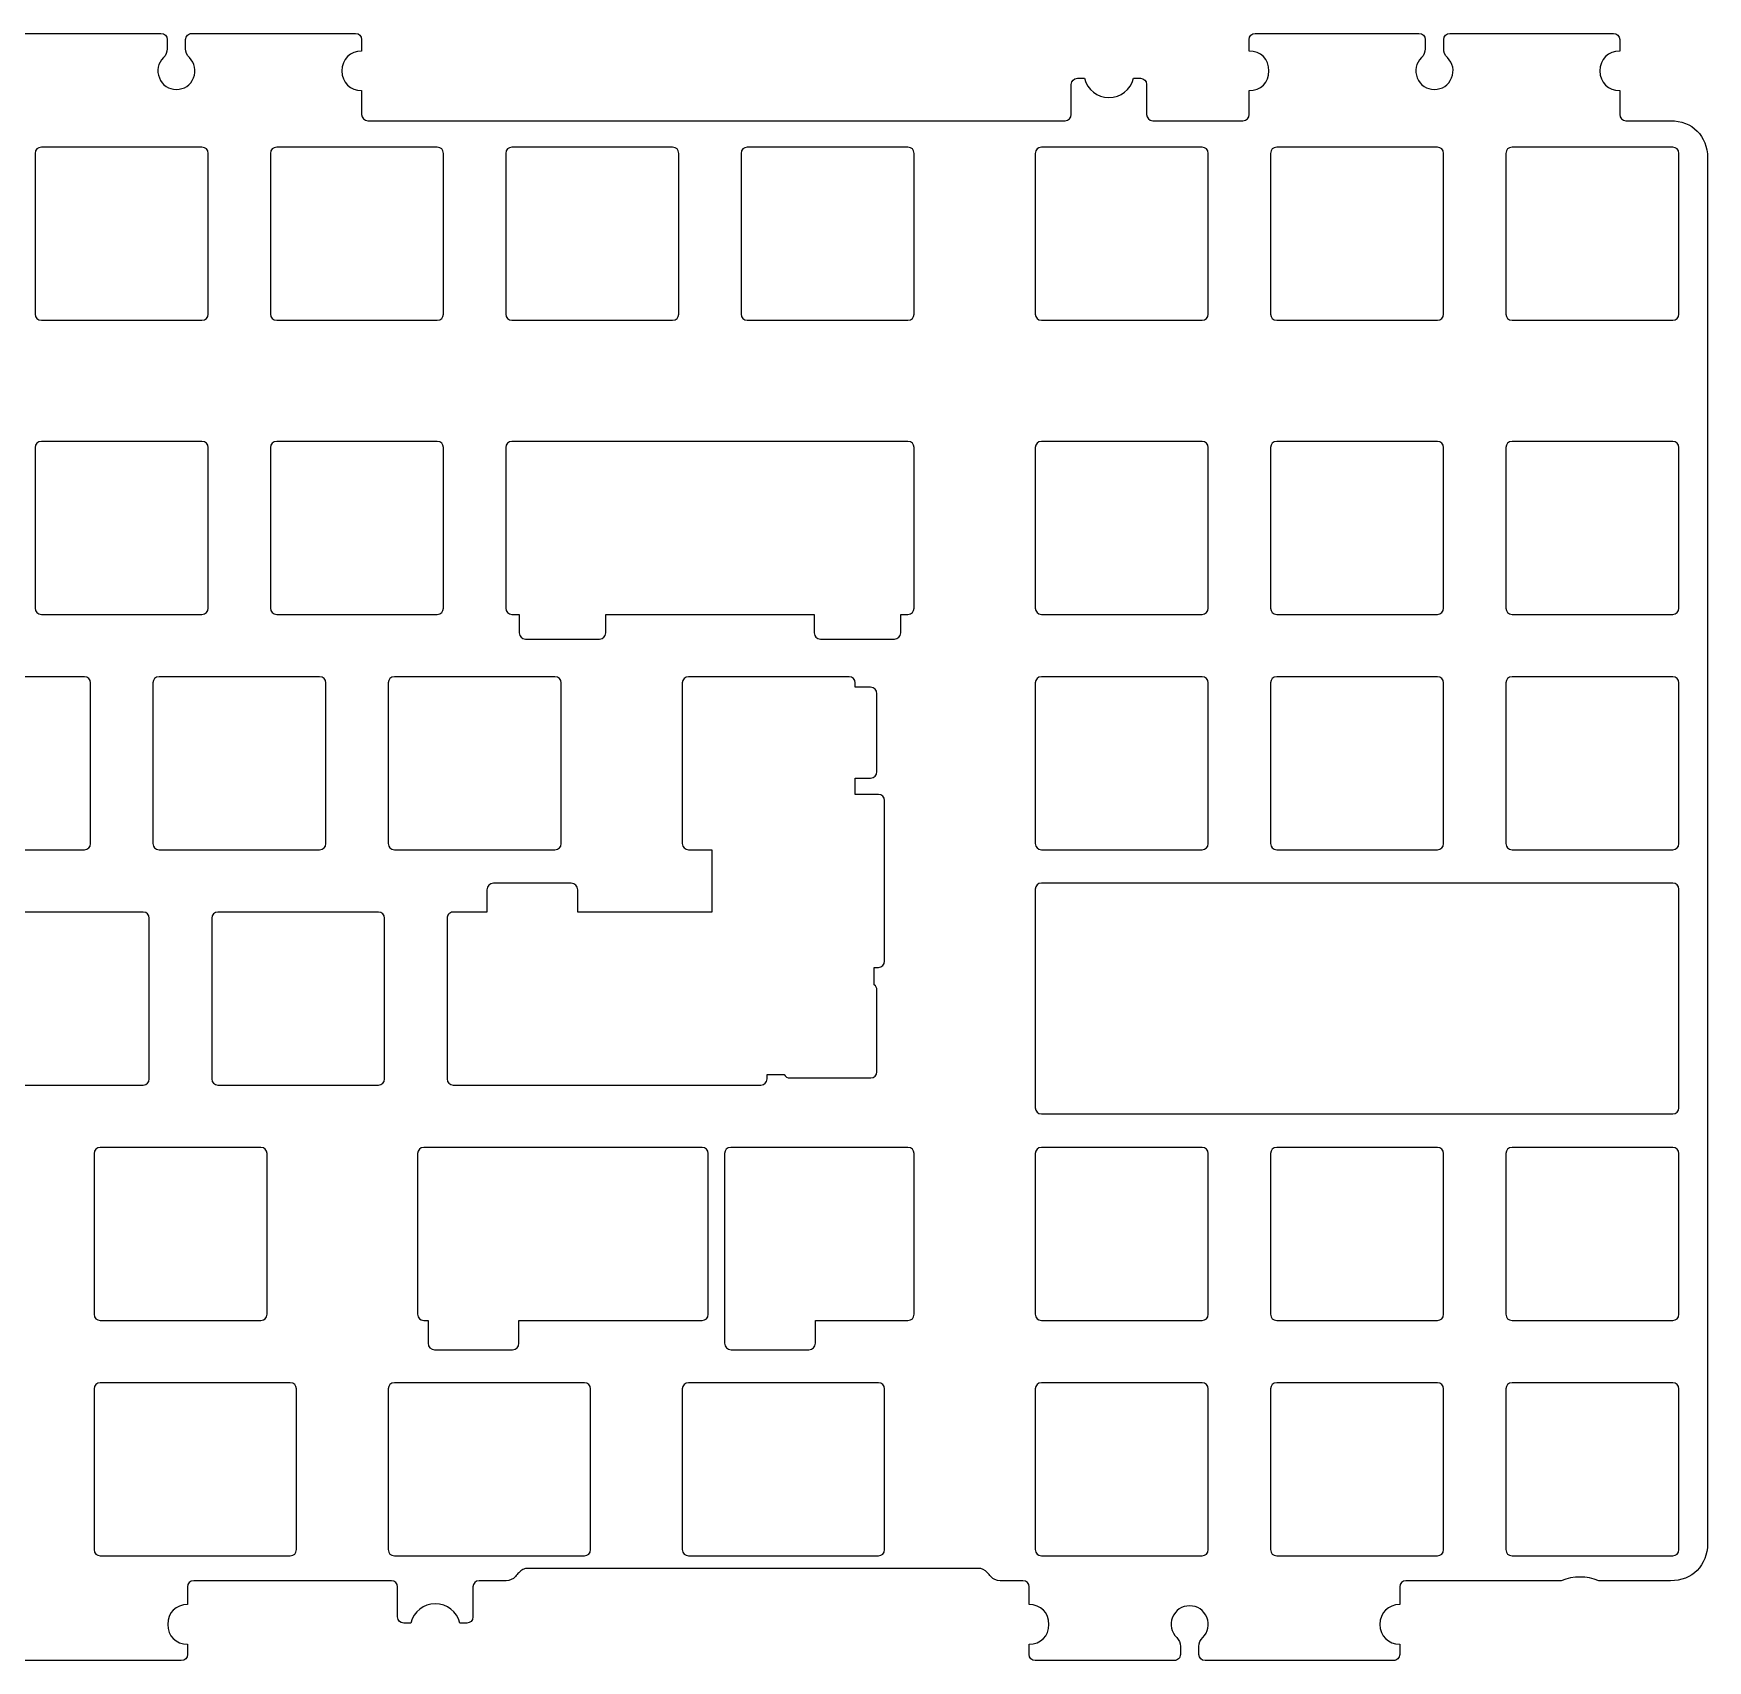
# Model space of a CAD drawing. Extents: x 786 to 1134, y 474 to 606.
# Drawn here: x 998.2 to 1133.7, y 474.2 to 605.8 of the extents above; entities that cross this region are included whole.
import ezdxf

# ---------------------------------------------------------------- set-up
doc = ezdxf.new("R2010")
doc.units = 0
doc.header["$MEASUREMENT"] = 0
doc.layers.add('默认', color=7, linetype='Continuous', lineweight=0)

msp = doc.modelspace()

# ---------------------------------------------------------------- linework, layer by layer
at = {"layer": '默认', "color": 18, "lineweight": 25, "true_color": 0x000000}
for p, q in [((1087.21, 602.22), (1087.77, 602.22)), ((1024.72, 601.22), (1024.72, 599.29)), ((1082.17, 599.29), (1082.17, 601.72)), ((1088.27, 601.72), (1088.27, 599.29)), ((1096.57, 599.29), (1096.57, 601.22)), ((1126.57, 601.22), (1126.57, 599.29)), ((1088.77, 598.79), (1096.07, 598.79)), ((1127.07, 598.79), (1130.68, 598.79)), ((1133.68, 595.79), (1133.68, 483.61)), ((1068.94, 572.83), (1036.89, 572.83)), ((1054.1, 515.18), (1054.1, 499.83)), ((1027.63, 477.68), (1027.63, 480.11)), ((1033.73, 480.11), (1033.73, 477.68))]:
    msp.add_line(p, q, dxfattribs=at)
for points in [[(1036.89, 558.83), (1037.48, 558.83), (1037.48, 557.33)], [(1044.48, 557.33), (1044.48, 558.83), (1061.36, 558.83), (1061.36, 557.33)], [(1068.36, 557.33), (1068.36, 558.83), (1068.94, 558.83)], [(1065.91, 552.93), (1064.68, 552.93), (1064.68, 553.28)], [(1066.56, 544.26), (1064.68, 544.26), (1064.68, 545.58), (1065.91, 545.58)], [(1051.18, 539.78), (1053.06, 539.78), (1053.06, 534.73)], [(1066.21, 528.84), (1066.21, 530.26), (1066.56, 530.26)], [(1057.54, 521.23), (1057.54, 521.58), (1058.93, 521.58)], [(1029.75, 501.68), (1030.1, 501.68), (1030.1, 499.83)], [(1037.45, 499.83), (1037.45, 501.68), (1052.28, 501.68)], [(1061.45, 499.83), (1061.45, 501.68), (1068.94, 501.68)]]:
    msp.add_lwpolyline(points, dxfattribs=at)
for points in [[(995.22, 605.85), (999.64, 605.85), (1004.06, 605.85), (1008.47, 605.85)], [(1008.47, 605.85), (1008.77, 605.85), (1008.97, 605.64), (1008.97, 605.35)], [(1010.97, 605.85), (1015.39, 605.85), (1019.81, 605.85), (1024.22, 605.85)], [(1024.22, 605.85), (1024.52, 605.85), (1024.72, 605.64), (1024.72, 605.35)], [(1096.57, 605.35), (1096.57, 605.64), (1096.78, 605.85), (1097.07, 605.85)], [(1097.07, 605.85), (1101.49, 605.85), (1105.9, 605.85), (1110.32, 605.85)], [(1110.32, 605.85), (1110.61, 605.85), (1110.82, 605.64), (1110.82, 605.35)], [(1112.32, 605.35), (1112.32, 605.64), (1112.53, 605.85), (1112.82, 605.85)], [(1112.82, 605.85), (1117.24, 605.85), (1121.65, 605.85), (1126.07, 605.85)], [(1126.07, 605.85), (1126.36, 605.85), (1126.57, 605.64), (1126.57, 605.35)], [(1008.97, 604.61), (1008.97, 604.33), (1008.87, 604.08), (1008.67, 603.89)], [(1008.97, 605.35), (1008.97, 605.1), (1008.97, 604.85), (1008.97, 604.61)], [(1010.47, 604.61), (1010.47, 604.85), (1010.47, 605.1), (1010.47, 605.35)], [(1010.77, 603.89), (1010.58, 604.08), (1010.47, 604.33), (1010.47, 604.61)], [(1024.72, 605.35), (1024.72, 605.04), (1024.72, 604.73), (1024.72, 604.42)], [(1096.57, 604.42), (1096.57, 604.73), (1096.57, 605.04), (1096.57, 605.35)], [(1110.82, 604.61), (1110.82, 604.33), (1110.71, 604.08), (1110.52, 603.89)], [(1110.82, 605.35), (1110.82, 605.1), (1110.82, 604.85), (1110.82, 604.61)], [(1112.32, 604.61), (1112.32, 604.85), (1112.32, 605.1), (1112.32, 605.35)], [(1112.32, 604.61), (1112.32, 604.85), (1112.32, 605.1), (1112.32, 605.35)], [(1112.62, 603.89), (1112.43, 604.08), (1112.32, 604.33), (1112.32, 604.61)], [(1126.57, 605.35), (1126.57, 605.04), (1126.57, 604.73), (1126.57, 604.42)], [(1082.17, 601.72), (1082.17, 602.01), (1082.38, 602.22), (1082.67, 602.22)], [(1082.67, 602.22), (1082.86, 602.22), (1083.05, 602.22), (1083.23, 602.22)], [(1087.77, 602.22), (1088.07, 602.22), (1088.27, 602.01), (1088.27, 601.72)], [(1024.72, 599.29), (1024.72, 599), (1024.93, 598.79), (1025.22, 598.79)], [(1081.67, 598.79), (1081.97, 598.79), (1082.17, 599), (1082.17, 599.29)], [(1088.27, 599.29), (1088.27, 599), (1088.48, 598.79), (1088.77, 598.79)], [(1096.07, 598.79), (1096.36, 598.79), (1096.57, 599), (1096.57, 599.29)], [(1126.57, 599.29), (1126.57, 599), (1126.78, 598.79), (1127.07, 598.79)], [(1025.22, 598.79), (1044.04, 598.79), (1062.86, 598.79), (1081.67, 598.79)], [(1130.68, 598.79), (1132.44, 598.79), (1133.68, 597.55), (1133.68, 595.79)], [(998.79, 596.64), (998.5, 596.64), (998.29, 596.44), (998.29, 596.14)], [(1011.79, 596.64), (1007.46, 596.64), (1003.13, 596.64), (998.79, 596.64)], [(1012.29, 596.14), (1012.29, 596.44), (1012.09, 596.64), (1011.79, 596.64)], [(1017.84, 596.64), (1017.55, 596.64), (1017.34, 596.44), (1017.34, 596.14)], [(1030.84, 596.64), (1026.51, 596.64), (1022.18, 596.64), (1017.84, 596.64)], [(1031.34, 596.14), (1031.34, 596.44), (1031.14, 596.64), (1030.84, 596.64)], [(1036.89, 596.64), (1036.6, 596.64), (1036.39, 596.44), (1036.39, 596.14)], [(1049.89, 596.64), (1045.56, 596.64), (1041.23, 596.64), (1036.89, 596.64)], [(1050.39, 596.14), (1050.39, 596.44), (1050.19, 596.64), (1049.89, 596.64)], [(1055.94, 596.64), (1055.65, 596.64), (1055.44, 596.44), (1055.44, 596.14)], [(1068.94, 596.64), (1064.61, 596.64), (1060.28, 596.64), (1055.94, 596.64)], [(1069.44, 596.14), (1069.44, 596.44), (1069.24, 596.64), (1068.94, 596.64)], [(1079.76, 596.64), (1079.46, 596.64), (1079.26, 596.44), (1079.26, 596.14)], [(1092.76, 596.64), (1088.42, 596.64), (1084.09, 596.64), (1079.76, 596.64)], [(1093.26, 596.14), (1093.26, 596.44), (1093.05, 596.64), (1092.76, 596.64)], [(1098.81, 596.64), (1098.51, 596.64), (1098.31, 596.44), (1098.31, 596.14)], [(1111.81, 596.64), (1107.47, 596.64), (1103.14, 596.64), (1098.81, 596.64)], [(1112.31, 596.14), (1112.31, 596.44), (1112.1, 596.64), (1111.81, 596.64)], [(1117.86, 596.64), (1117.56, 596.64), (1117.36, 596.44), (1117.36, 596.14)], [(1130.86, 596.64), (1126.52, 596.64), (1122.19, 596.64), (1117.86, 596.64)], [(1131.36, 596.14), (1131.36, 596.44), (1131.15, 596.64), (1130.86, 596.64)], [(998.29, 596.14), (998.29, 591.81), (998.29, 587.48), (998.29, 583.14)], [(1012.29, 583.14), (1012.29, 587.48), (1012.29, 591.81), (1012.29, 596.14)], [(1017.34, 596.14), (1017.34, 591.81), (1017.34, 587.48), (1017.34, 583.14)], [(1031.34, 583.14), (1031.34, 587.48), (1031.34, 591.81), (1031.34, 596.14)], [(1036.39, 596.14), (1036.39, 591.81), (1036.39, 587.48), (1036.39, 583.14)], [(1050.39, 583.14), (1050.39, 587.48), (1050.39, 591.81), (1050.39, 596.14)], [(1055.44, 596.14), (1055.44, 591.81), (1055.44, 587.48), (1055.44, 583.14)], [(1069.44, 583.14), (1069.44, 587.48), (1069.44, 591.81), (1069.44, 596.14)], [(1079.26, 596.14), (1079.26, 591.81), (1079.26, 587.48), (1079.26, 583.14)], [(1093.26, 583.14), (1093.26, 587.48), (1093.26, 591.81), (1093.26, 596.14)], [(1098.31, 596.14), (1098.31, 591.81), (1098.31, 587.48), (1098.31, 583.14)], [(1112.31, 583.14), (1112.31, 587.48), (1112.31, 591.81), (1112.31, 596.14)], [(1117.36, 596.14), (1117.36, 591.81), (1117.36, 587.48), (1117.36, 583.14)], [(1131.36, 583.14), (1131.36, 587.48), (1131.36, 591.81), (1131.36, 596.14)], [(998.29, 583.14), (998.29, 582.85), (998.5, 582.64), (998.79, 582.64)], [(1011.79, 582.64), (1012.09, 582.64), (1012.29, 582.85), (1012.29, 583.14)], [(1017.34, 583.14), (1017.34, 582.85), (1017.55, 582.64), (1017.84, 582.64)], [(1030.84, 582.64), (1031.14, 582.64), (1031.34, 582.85), (1031.34, 583.14)], [(1036.39, 583.14), (1036.39, 582.85), (1036.6, 582.64), (1036.89, 582.64)], [(1049.89, 582.64), (1050.19, 582.64), (1050.39, 582.85), (1050.39, 583.14)], [(1055.44, 583.14), (1055.44, 582.85), (1055.65, 582.64), (1055.94, 582.64)], [(1068.94, 582.64), (1069.24, 582.64), (1069.44, 582.85), (1069.44, 583.14)], [(1079.26, 583.14), (1079.26, 582.85), (1079.46, 582.64), (1079.76, 582.64)], [(1092.76, 582.64), (1093.05, 582.64), (1093.26, 582.85), (1093.26, 583.14)], [(1098.31, 583.14), (1098.31, 582.85), (1098.51, 582.64), (1098.81, 582.64)], [(1111.81, 582.64), (1112.1, 582.64), (1112.31, 582.85), (1112.31, 583.14)], [(1117.36, 583.14), (1117.36, 582.85), (1117.56, 582.64), (1117.86, 582.64)], [(1130.86, 582.64), (1131.15, 582.64), (1131.36, 582.85), (1131.36, 583.14)], [(998.79, 582.64), (1003.13, 582.64), (1007.46, 582.64), (1011.79, 582.64)], [(1017.84, 582.64), (1022.18, 582.64), (1026.51, 582.64), (1030.84, 582.64)], [(1036.89, 582.64), (1041.23, 582.64), (1045.56, 582.64), (1049.89, 582.64)], [(1055.94, 582.64), (1060.28, 582.64), (1064.61, 582.64), (1068.94, 582.64)], [(1079.76, 582.64), (1084.09, 582.64), (1088.42, 582.64), (1092.76, 582.64)], [(1098.81, 582.64), (1103.14, 582.64), (1107.47, 582.64), (1111.81, 582.64)], [(1117.86, 582.64), (1122.19, 582.64), (1126.52, 582.64), (1130.86, 582.64)], [(998.79, 572.83), (998.5, 572.83), (998.29, 572.63), (998.29, 572.33)], [(998.29, 572.33), (998.29, 568), (998.29, 563.67), (998.29, 559.33)], [(1011.79, 572.83), (1007.46, 572.83), (1003.13, 572.83), (998.79, 572.83)], [(1012.29, 572.33), (1012.29, 572.63), (1012.09, 572.83), (1011.79, 572.83)], [(1012.29, 559.33), (1012.29, 563.67), (1012.29, 568), (1012.29, 572.33)], [(1017.84, 572.83), (1017.55, 572.83), (1017.34, 572.63), (1017.34, 572.33)], [(1017.34, 572.33), (1017.34, 568), (1017.34, 563.67), (1017.34, 559.33)], [(1030.84, 572.83), (1026.51, 572.83), (1022.18, 572.83), (1017.84, 572.83)], [(1031.34, 572.33), (1031.34, 572.63), (1031.14, 572.83), (1030.84, 572.83)], [(1031.34, 559.33), (1031.34, 563.67), (1031.34, 568), (1031.34, 572.33)], [(1036.89, 572.83), (1036.6, 572.83), (1036.39, 572.63), (1036.39, 572.33)], [(1036.39, 572.33), (1036.39, 568), (1036.39, 563.67), (1036.39, 559.33)], [(1069.44, 572.33), (1069.44, 572.63), (1069.24, 572.83), (1068.94, 572.83)], [(1069.44, 559.33), (1069.44, 563.67), (1069.44, 568), (1069.44, 572.33)], [(1079.76, 572.83), (1079.46, 572.83), (1079.26, 572.63), (1079.26, 572.33)], [(1079.26, 572.33), (1079.26, 568), (1079.26, 563.67), (1079.26, 559.33)], [(1092.76, 572.83), (1088.42, 572.83), (1084.09, 572.83), (1079.76, 572.83)], [(1093.26, 572.33), (1093.26, 572.63), (1093.05, 572.83), (1092.76, 572.83)], [(1093.26, 559.33), (1093.26, 563.67), (1093.26, 568), (1093.26, 572.33)], [(1098.81, 572.83), (1098.51, 572.83), (1098.31, 572.63), (1098.31, 572.33)], [(1098.31, 572.33), (1098.31, 568), (1098.31, 563.67), (1098.31, 559.33)], [(1111.81, 572.83), (1107.47, 572.83), (1103.14, 572.83), (1098.81, 572.83)], [(1112.31, 572.33), (1112.31, 572.63), (1112.1, 572.83), (1111.81, 572.83)], [(1112.31, 559.33), (1112.31, 563.67), (1112.31, 568), (1112.31, 572.33)], [(1117.86, 572.83), (1117.56, 572.83), (1117.36, 572.63), (1117.36, 572.33)], [(1117.36, 572.33), (1117.36, 568), (1117.36, 563.67), (1117.36, 559.33)], [(1130.86, 572.83), (1126.52, 572.83), (1122.19, 572.83), (1117.86, 572.83)], [(1131.36, 572.33), (1131.36, 572.63), (1131.15, 572.83), (1130.86, 572.83)], [(1131.36, 559.33), (1131.36, 563.67), (1131.36, 568), (1131.36, 572.33)], [(998.29, 559.33), (998.29, 559.04), (998.5, 558.83), (998.79, 558.83)], [(998.79, 558.83), (1003.13, 558.83), (1007.46, 558.83), (1011.79, 558.83)], [(1011.79, 558.83), (1012.09, 558.83), (1012.29, 559.04), (1012.29, 559.33)], [(1017.34, 559.33), (1017.34, 559.04), (1017.55, 558.83), (1017.84, 558.83)], [(1017.84, 558.83), (1022.18, 558.83), (1026.51, 558.83), (1030.84, 558.83)], [(1030.84, 558.83), (1031.14, 558.83), (1031.34, 559.04), (1031.34, 559.33)], [(1036.39, 559.33), (1036.39, 559.04), (1036.6, 558.83), (1036.89, 558.83)], [(1068.94, 558.83), (1069.24, 558.83), (1069.44, 559.04), (1069.44, 559.33)], [(1079.26, 559.33), (1079.26, 559.04), (1079.46, 558.83), (1079.76, 558.83)], [(1079.76, 558.83), (1084.09, 558.83), (1088.42, 558.83), (1092.76, 558.83)], [(1092.76, 558.83), (1093.05, 558.83), (1093.26, 559.04), (1093.26, 559.33)], [(1098.31, 559.33), (1098.31, 559.04), (1098.51, 558.83), (1098.81, 558.83)], [(1098.81, 558.83), (1103.14, 558.83), (1107.47, 558.83), (1111.81, 558.83)], [(1111.81, 558.83), (1112.1, 558.83), (1112.31, 559.04), (1112.31, 559.33)], [(1117.36, 559.33), (1117.36, 559.04), (1117.56, 558.83), (1117.86, 558.83)], [(1117.86, 558.83), (1122.19, 558.83), (1126.52, 558.83), (1130.86, 558.83)], [(1130.86, 558.83), (1131.15, 558.83), (1131.36, 559.04), (1131.36, 559.33)], [(1037.48, 557.33), (1037.48, 557.04), (1037.69, 556.83), (1037.98, 556.83)], [(1043.98, 556.83), (1044.27, 556.83), (1044.48, 557.04), (1044.48, 557.33)], [(1061.36, 557.33), (1061.36, 557.04), (1061.56, 556.83), (1061.86, 556.83)], [(1067.86, 556.83), (1068.15, 556.83), (1068.36, 557.04), (1068.36, 557.33)], [(1037.98, 556.83), (1039.98, 556.83), (1041.98, 556.83), (1043.98, 556.83)], [(1061.86, 556.83), (1063.86, 556.83), (1065.86, 556.83), (1067.86, 556.83)], [(1002.27, 553.78), (997.94, 553.78), (993.6, 553.78), (989.27, 553.78)], [(1002.77, 553.28), (1002.77, 553.58), (1002.56, 553.78), (1002.27, 553.78)], [(1002.77, 540.28), (1002.77, 544.62), (1002.77, 548.95), (1002.77, 553.28)], [(1008.32, 553.78), (1008.03, 553.78), (1007.82, 553.58), (1007.82, 553.28)], [(1007.82, 553.28), (1007.82, 548.95), (1007.82, 544.62), (1007.82, 540.28)], [(1021.32, 553.78), (1016.99, 553.78), (1012.65, 553.78), (1008.32, 553.78)], [(1021.82, 553.28), (1021.82, 553.58), (1021.61, 553.78), (1021.32, 553.78)], [(1021.82, 540.28), (1021.82, 544.62), (1021.82, 548.95), (1021.82, 553.28)], [(1027.37, 553.78), (1027.08, 553.78), (1026.87, 553.58), (1026.87, 553.28)], [(1026.87, 553.28), (1026.87, 548.95), (1026.87, 544.62), (1026.87, 540.28)], [(1040.37, 553.78), (1036.04, 553.78), (1031.7, 553.78), (1027.37, 553.78)], [(1040.87, 553.28), (1040.87, 553.58), (1040.66, 553.78), (1040.37, 553.78)], [(1040.87, 540.28), (1040.87, 544.62), (1040.87, 548.95), (1040.87, 553.28)], [(1051.18, 553.78), (1050.89, 553.78), (1050.68, 553.58), (1050.68, 553.28)], [(1050.68, 553.28), (1050.68, 548.95), (1050.68, 544.62), (1050.68, 540.28)], [(1064.18, 553.78), (1059.85, 553.78), (1055.51, 553.78), (1051.18, 553.78)], [(1064.68, 553.28), (1064.68, 553.58), (1064.47, 553.78), (1064.18, 553.78)], [(1079.76, 553.78), (1079.46, 553.78), (1079.26, 553.58), (1079.26, 553.28)], [(1079.26, 553.28), (1079.26, 548.95), (1079.26, 544.62), (1079.26, 540.28)], [(1092.76, 553.78), (1088.42, 553.78), (1084.09, 553.78), (1079.76, 553.78)], [(1093.26, 553.28), (1093.26, 553.58), (1093.05, 553.78), (1092.76, 553.78)], [(1093.26, 540.28), (1093.26, 544.62), (1093.26, 548.95), (1093.26, 553.28)], [(1098.81, 553.78), (1098.51, 553.78), (1098.31, 553.58), (1098.31, 553.28)], [(1098.31, 553.28), (1098.31, 548.95), (1098.31, 544.62), (1098.31, 540.28)], [(1111.81, 553.78), (1107.47, 553.78), (1103.14, 553.78), (1098.81, 553.78)], [(1112.31, 553.28), (1112.31, 553.58), (1112.1, 553.78), (1111.81, 553.78)], [(1112.31, 540.28), (1112.31, 544.62), (1112.31, 548.95), (1112.31, 553.28)], [(1117.86, 553.78), (1117.56, 553.78), (1117.36, 553.58), (1117.36, 553.28)], [(1117.36, 553.28), (1117.36, 548.95), (1117.36, 544.62), (1117.36, 540.28)], [(1130.86, 553.78), (1126.52, 553.78), (1122.19, 553.78), (1117.86, 553.78)], [(1131.36, 553.28), (1131.36, 553.58), (1131.15, 553.78), (1130.86, 553.78)], [(1131.36, 540.28), (1131.36, 544.62), (1131.36, 548.95), (1131.36, 553.28)], [(1066.44, 552.41), (1066.44, 552.72), (1066.22, 552.93), (1065.91, 552.93)], [(1066.44, 546.11), (1066.44, 548.21), (1066.44, 550.31), (1066.44, 552.41)], [(1065.91, 545.58), (1066.22, 545.58), (1066.44, 545.8), (1066.44, 546.11)], [(1067.06, 543.76), (1067.06, 544.05), (1066.86, 544.26), (1066.56, 544.26)], [(1067.06, 530.76), (1067.06, 535.09), (1067.06, 539.43), (1067.06, 543.76)], [(989.27, 539.78), (993.6, 539.78), (997.94, 539.78), (1002.27, 539.78)], [(1002.27, 539.78), (1002.56, 539.78), (1002.77, 539.99), (1002.77, 540.28)], [(1007.82, 540.28), (1007.82, 539.99), (1008.03, 539.78), (1008.32, 539.78)], [(1008.32, 539.78), (1012.65, 539.78), (1016.99, 539.78), (1021.32, 539.78)], [(1021.32, 539.78), (1021.61, 539.78), (1021.82, 539.99), (1021.82, 540.28)], [(1026.87, 540.28), (1026.87, 539.99), (1027.08, 539.78), (1027.37, 539.78)], [(1027.37, 539.78), (1031.7, 539.78), (1036.04, 539.78), (1040.37, 539.78)], [(1040.37, 539.78), (1040.66, 539.78), (1040.87, 539.99), (1040.87, 540.28)], [(1050.68, 540.28), (1050.68, 539.99), (1050.89, 539.78), (1051.18, 539.78)], [(1079.26, 540.28), (1079.26, 539.99), (1079.46, 539.78), (1079.76, 539.78)], [(1079.76, 539.78), (1084.09, 539.78), (1088.42, 539.78), (1092.76, 539.78)], [(1092.76, 539.78), (1093.05, 539.78), (1093.26, 539.99), (1093.26, 540.28)], [(1098.31, 540.28), (1098.31, 539.99), (1098.51, 539.78), (1098.81, 539.78)], [(1098.81, 539.78), (1103.14, 539.78), (1107.47, 539.78), (1111.81, 539.78)], [(1111.81, 539.78), (1112.1, 539.78), (1112.31, 539.99), (1112.31, 540.28)], [(1117.36, 540.28), (1117.36, 539.99), (1117.56, 539.78), (1117.86, 539.78)], [(1117.86, 539.78), (1122.19, 539.78), (1126.52, 539.78), (1130.86, 539.78)], [(1130.86, 539.78), (1131.15, 539.78), (1131.36, 539.99), (1131.36, 540.28)], [(1035.39, 537.06), (1035.08, 537.06), (1034.86, 536.84), (1034.86, 536.53)], [(1041.69, 537.06), (1039.59, 537.06), (1037.49, 537.06), (1035.39, 537.06)], [(1042.21, 536.53), (1042.21, 536.84), (1042, 537.06), (1041.69, 537.06)], [(1079.76, 537.08), (1079.46, 537.08), (1079.26, 536.87), (1079.26, 536.58)], [(1130.86, 537.08), (1113.82, 537.08), (1096.79, 537.08), (1079.76, 537.08)], [(1131.36, 536.58), (1131.36, 536.87), (1131.15, 537.08), (1130.86, 537.08)], [(1034.86, 536.53), (1034.86, 535.93), (1034.86, 535.33), (1034.86, 534.73)], [(1042.21, 534.73), (1042.21, 535.33), (1042.21, 535.93), (1042.21, 536.53)], [(1079.26, 536.58), (1079.26, 530.68), (1079.26, 524.79), (1079.26, 518.89)], [(1131.36, 518.89), (1131.36, 524.79), (1131.36, 530.68), (1131.36, 536.58)], [(1007.03, 534.73), (1002.7, 534.73), (998.37, 534.73), (994.03, 534.73)], [(1007.53, 534.23), (1007.53, 534.53), (1007.33, 534.73), (1007.03, 534.73)], [(1007.53, 521.23), (1007.53, 525.57), (1007.53, 529.9), (1007.53, 534.23)], [(1013.08, 534.73), (1012.79, 534.73), (1012.58, 534.53), (1012.58, 534.23)], [(1012.58, 534.23), (1012.58, 529.9), (1012.58, 525.57), (1012.58, 521.23)], [(1026.08, 534.73), (1021.75, 534.73), (1017.42, 534.73), (1013.08, 534.73)], [(1026.58, 534.23), (1026.58, 534.53), (1026.38, 534.73), (1026.08, 534.73)], [(1026.58, 521.23), (1026.58, 525.57), (1026.58, 529.9), (1026.58, 534.23)], [(1031.63, 534.23), (1031.63, 529.9), (1031.63, 525.57), (1031.63, 521.23)], [(1053.06, 534.73), (1050.24, 534.73), (1046.62, 534.73), (1042.21, 534.73)], [(1066.56, 530.26), (1066.86, 530.26), (1067.06, 530.47), (1067.06, 530.76)], [(1066.44, 528.41), (1066.44, 528.59), (1066.36, 528.74), (1066.21, 528.84)], [(1066.44, 521.81), (1066.44, 524.01), (1066.44, 526.21), (1066.44, 528.41)], [(1065.94, 521.31), (1066.23, 521.31), (1066.44, 521.52), (1066.44, 521.81)], [(994.03, 520.73), (998.37, 520.73), (1002.7, 520.73), (1007.03, 520.73)], [(1007.03, 520.73), (1007.33, 520.73), (1007.53, 520.94), (1007.53, 521.23)], [(1012.58, 521.23), (1012.58, 520.94), (1012.79, 520.73), (1013.08, 520.73)], [(1013.08, 520.73), (1017.42, 520.73), (1021.75, 520.73), (1026.08, 520.73)], [(1026.08, 520.73), (1026.38, 520.73), (1026.58, 520.94), (1026.58, 521.23)], [(1031.63, 521.23), (1031.63, 520.94), (1031.84, 520.73), (1032.13, 520.73)], [(1032.13, 520.73), (1044.4, 520.73), (1052.7, 520.73), (1057.04, 520.73)], [(1057.04, 520.73), (1057.33, 520.73), (1057.54, 520.94), (1057.54, 521.23)], [(1058.93, 521.58), (1059.02, 521.41), (1059.19, 521.31), (1059.39, 521.31)], [(1059.39, 521.31), (1061.57, 521.31), (1063.75, 521.31), (1065.94, 521.31)], [(1079.26, 518.89), (1079.26, 518.6), (1079.46, 518.39), (1079.76, 518.39)], [(1079.76, 518.39), (1096.79, 518.39), (1113.82, 518.39), (1130.86, 518.39)], [(1130.86, 518.39), (1131.15, 518.39), (1131.36, 518.6), (1131.36, 518.89)], [(1003.56, 515.68), (1003.26, 515.68), (1003.06, 515.48), (1003.06, 515.18)], [(1003.06, 515.18), (1003.06, 510.85), (1003.06, 506.52), (1003.06, 502.18)], [(1016.56, 515.68), (1012.22, 515.68), (1007.89, 515.68), (1003.56, 515.68)], [(1017.06, 515.18), (1017.06, 515.48), (1016.85, 515.68), (1016.56, 515.68)], [(1017.06, 502.18), (1017.06, 506.52), (1017.06, 510.85), (1017.06, 515.18)], [(1029.75, 515.68), (1029.46, 515.68), (1029.25, 515.48), (1029.25, 515.18)], [(1029.25, 515.18), (1029.25, 510.85), (1029.25, 506.52), (1029.25, 502.18)], [(1052.28, 515.68), (1044.77, 515.68), (1037.26, 515.68), (1029.75, 515.68)], [(1052.78, 515.18), (1052.78, 515.48), (1052.57, 515.68), (1052.28, 515.68)], [(1052.78, 502.18), (1052.78, 506.52), (1052.78, 510.85), (1052.78, 515.18)], [(1054.6, 515.68), (1054.31, 515.68), (1054.1, 515.48), (1054.1, 515.18)], [(1068.94, 515.68), (1064.16, 515.68), (1059.38, 515.68), (1054.6, 515.68)], [(1069.44, 515.18), (1069.44, 515.48), (1069.24, 515.68), (1068.94, 515.68)], [(1069.44, 502.18), (1069.44, 506.52), (1069.44, 510.85), (1069.44, 515.18)], [(1079.76, 515.68), (1079.46, 515.68), (1079.26, 515.48), (1079.26, 515.18)], [(1079.26, 515.18), (1079.26, 510.85), (1079.26, 506.52), (1079.26, 502.18)], [(1092.76, 515.68), (1087.8, 515.68), (1083.47, 515.68), (1079.76, 515.68)], [(1093.26, 515.18), (1093.26, 515.48), (1093.05, 515.68), (1092.76, 515.68)], [(1093.26, 502.18), (1093.26, 506.52), (1093.26, 510.85), (1093.26, 515.18)], [(1098.81, 515.68), (1098.51, 515.68), (1098.31, 515.48), (1098.31, 515.18)], [(1098.31, 515.18), (1098.31, 510.85), (1098.31, 506.52), (1098.31, 502.18)], [(1111.81, 515.68), (1107.47, 515.68), (1103.14, 515.68), (1098.81, 515.68)], [(1112.31, 515.18), (1112.31, 515.48), (1112.1, 515.68), (1111.81, 515.68)], [(1112.31, 502.18), (1112.31, 506.52), (1112.31, 510.85), (1112.31, 515.18)], [(1117.86, 515.68), (1117.56, 515.68), (1117.36, 515.48), (1117.36, 515.18)], [(1117.36, 515.18), (1117.36, 510.85), (1117.36, 506.52), (1117.36, 502.18)], [(1130.86, 515.68), (1127.14, 515.68), (1122.81, 515.68), (1117.86, 515.68)], [(1131.36, 515.18), (1131.36, 515.48), (1131.15, 515.68), (1130.86, 515.68)], [(1131.36, 502.18), (1131.36, 506.52), (1131.36, 510.85), (1131.36, 515.18)], [(1003.06, 502.18), (1003.06, 501.89), (1003.26, 501.68), (1003.56, 501.68)], [(1003.56, 501.68), (1007.89, 501.68), (1012.22, 501.68), (1016.56, 501.68)], [(1016.56, 501.68), (1016.85, 501.68), (1017.06, 501.89), (1017.06, 502.18)], [(1029.25, 502.18), (1029.25, 501.89), (1029.46, 501.68), (1029.75, 501.68)], [(1052.28, 501.68), (1052.57, 501.68), (1052.78, 501.89), (1052.78, 502.18)], [(1068.94, 501.68), (1069.24, 501.68), (1069.44, 501.89), (1069.44, 502.18)], [(1079.26, 502.18), (1079.26, 501.89), (1079.46, 501.68), (1079.76, 501.68)], [(1079.76, 501.68), (1083.47, 501.68), (1087.8, 501.68), (1092.76, 501.68)], [(1092.76, 501.68), (1093.05, 501.68), (1093.26, 501.89), (1093.26, 502.18)], [(1098.31, 502.18), (1098.31, 501.89), (1098.51, 501.68), (1098.81, 501.68)], [(1098.81, 501.68), (1103.14, 501.68), (1107.47, 501.68), (1111.81, 501.68)], [(1111.81, 501.68), (1112.1, 501.68), (1112.31, 501.89), (1112.31, 502.18)], [(1117.36, 502.18), (1117.36, 501.89), (1117.56, 501.68), (1117.86, 501.68)], [(1117.86, 501.68), (1122.81, 501.68), (1127.14, 501.68), (1130.86, 501.68)], [(1130.86, 501.68), (1131.15, 501.68), (1131.36, 501.89), (1131.36, 502.18)], [(1030.1, 499.83), (1030.1, 499.53), (1030.32, 499.31), (1030.63, 499.31)], [(1030.63, 499.31), (1032.73, 499.31), (1034.83, 499.31), (1036.93, 499.31)], [(1036.93, 499.31), (1037.23, 499.31), (1037.45, 499.53), (1037.45, 499.83)], [(1054.1, 499.83), (1054.1, 499.53), (1054.32, 499.31), (1054.63, 499.31)], [(1054.63, 499.31), (1056.73, 499.31), (1058.83, 499.31), (1060.93, 499.31)], [(1060.93, 499.31), (1061.23, 499.31), (1061.45, 499.53), (1061.45, 499.83)], [(1003.56, 496.63), (1003.26, 496.63), (1003.06, 496.43), (1003.06, 496.13)], [(1003.06, 496.13), (1003.06, 491.8), (1003.06, 487.47), (1003.06, 483.13)], [(1018.94, 496.63), (1013.81, 496.63), (1008.68, 496.63), (1003.56, 496.63)], [(1019.44, 496.13), (1019.44, 496.43), (1019.23, 496.63), (1018.94, 496.63)], [(1019.44, 483.13), (1019.44, 487.47), (1019.44, 491.8), (1019.44, 496.13)], [(1027.37, 496.63), (1027.08, 496.63), (1026.87, 496.43), (1026.87, 496.13)], [(1026.87, 496.13), (1026.87, 491.8), (1026.87, 487.47), (1026.87, 483.13)], [(1042.75, 496.63), (1037.62, 496.63), (1032.5, 496.63), (1027.37, 496.63)], [(1043.25, 496.13), (1043.25, 496.43), (1043.04, 496.63), (1042.75, 496.63)], [(1043.25, 483.13), (1043.25, 487.47), (1043.25, 491.8), (1043.25, 496.13)], [(1051.18, 496.63), (1050.89, 496.63), (1050.68, 496.43), (1050.68, 496.13)], [(1050.68, 496.13), (1050.68, 491.8), (1050.68, 487.47), (1050.68, 483.13)], [(1066.56, 496.63), (1061.44, 496.63), (1056.31, 496.63), (1051.18, 496.63)], [(1067.06, 496.13), (1067.06, 496.43), (1066.86, 496.63), (1066.56, 496.63)], [(1067.06, 483.13), (1067.06, 487.47), (1067.06, 491.8), (1067.06, 496.13)], [(1079.76, 496.63), (1079.46, 496.63), (1079.26, 496.43), (1079.26, 496.13)], [(1079.26, 496.13), (1079.26, 491.8), (1079.26, 487.47), (1079.26, 483.13)], [(1092.76, 496.63), (1088.42, 496.63), (1084.09, 496.63), (1079.76, 496.63)], [(1093.26, 496.13), (1093.26, 496.43), (1093.05, 496.63), (1092.76, 496.63)], [(1093.26, 483.13), (1093.26, 487.47), (1093.26, 491.8), (1093.26, 496.13)], [(1098.81, 496.63), (1098.51, 496.63), (1098.31, 496.43), (1098.31, 496.13)], [(1098.31, 496.13), (1098.31, 491.8), (1098.31, 487.47), (1098.31, 483.13)], [(1111.81, 496.63), (1107.47, 496.63), (1103.14, 496.63), (1098.81, 496.63)], [(1112.31, 496.13), (1112.31, 496.43), (1112.1, 496.63), (1111.81, 496.63)], [(1112.31, 483.13), (1112.31, 487.47), (1112.31, 491.8), (1112.31, 496.13)], [(1117.86, 496.63), (1117.56, 496.63), (1117.36, 496.43), (1117.36, 496.13)], [(1117.36, 496.13), (1117.36, 491.8), (1117.36, 487.47), (1117.36, 483.13)], [(1130.86, 496.63), (1126.52, 496.63), (1122.19, 496.63), (1117.86, 496.63)], [(1131.36, 496.13), (1131.36, 496.43), (1131.15, 496.63), (1130.86, 496.63)], [(1131.36, 483.13), (1131.36, 487.47), (1131.36, 491.8), (1131.36, 496.13)], [(1003.06, 483.13), (1003.06, 482.84), (1003.26, 482.63), (1003.56, 482.63)], [(1003.56, 482.63), (1008.68, 482.63), (1013.81, 482.63), (1018.94, 482.63)], [(1018.94, 482.63), (1019.23, 482.63), (1019.44, 482.84), (1019.44, 483.13)], [(1026.87, 483.13), (1026.87, 482.84), (1027.08, 482.63), (1027.37, 482.63)], [(1027.37, 482.63), (1032.5, 482.63), (1037.62, 482.63), (1042.75, 482.63)], [(1042.75, 482.63), (1043.04, 482.63), (1043.25, 482.84), (1043.25, 483.13)], [(1050.68, 483.13), (1050.68, 482.84), (1050.89, 482.63), (1051.18, 482.63)], [(1051.18, 482.63), (1056.31, 482.63), (1061.44, 482.63), (1066.56, 482.63)], [(1066.56, 482.63), (1066.86, 482.63), (1067.06, 482.84), (1067.06, 483.13)], [(1079.26, 483.13), (1079.26, 482.84), (1079.46, 482.63), (1079.76, 482.63)], [(1079.76, 482.63), (1084.09, 482.63), (1088.42, 482.63), (1092.76, 482.63)], [(1092.76, 482.63), (1093.05, 482.63), (1093.26, 482.84), (1093.26, 483.13)], [(1098.31, 483.13), (1098.31, 482.84), (1098.51, 482.63), (1098.81, 482.63)], [(1098.81, 482.63), (1103.14, 482.63), (1107.47, 482.63), (1111.81, 482.63)], [(1111.81, 482.63), (1112.1, 482.63), (1112.31, 482.84), (1112.31, 483.13)], [(1117.36, 483.13), (1117.36, 482.84), (1117.56, 482.63), (1117.86, 482.63)], [(1117.86, 482.63), (1122.19, 482.63), (1126.52, 482.63), (1130.86, 482.63)], [(1133.68, 483.61), (1133.68, 481.85), (1132.44, 480.61), (1130.68, 480.61)], [(1130.86, 482.63), (1131.15, 482.63), (1131.36, 482.84), (1131.36, 483.13)], [(1037.44, 481.26), (1037.35, 481.16), (1037.26, 481.06), (1037.17, 480.95)], [(1038.19, 481.61), (1037.9, 481.61), (1037.63, 481.49), (1037.44, 481.26)], [(1074.63, 481.61), (1062.94, 481.61), (1050.8, 481.61), (1038.19, 481.61)], [(1075.38, 481.26), (1075.19, 481.49), (1074.92, 481.61), (1074.63, 481.61)], [(1075.65, 480.95), (1075.56, 481.06), (1075.47, 481.16), (1075.38, 481.26)], [(1011.12, 480.61), (1010.83, 480.61), (1010.62, 480.4), (1010.62, 480.11)], [(1010.62, 480.11), (1010.62, 479.81), (1010.62, 479.33), (1010.62, 478.68)], [(1027.13, 480.61), (1021.71, 480.61), (1016.38, 480.61), (1011.12, 480.61)], [(1027.63, 480.11), (1027.63, 480.4), (1027.43, 480.61), (1027.13, 480.61)], [(1034.23, 480.61), (1033.94, 480.61), (1033.73, 480.4), (1033.73, 480.11)], [(1036.41, 480.61), (1035.69, 480.61), (1034.96, 480.61), (1034.23, 480.61)], [(1037.17, 480.95), (1036.98, 480.73), (1036.71, 480.61), (1036.41, 480.61)], [(1076.41, 480.61), (1076.11, 480.61), (1075.84, 480.73), (1075.65, 480.95)], [(1078.76, 478.68), (1078.76, 479.33), (1078.76, 479.81), (1078.76, 480.11)], [(1109.26, 480.61), (1108.96, 480.61), (1108.76, 480.4), (1108.76, 480.11)], [(1108.76, 480.11), (1108.76, 479.81), (1108.76, 479.33), (1108.76, 478.68)], [(1121.84, 480.61), (1117.65, 480.61), (1113.45, 480.61), (1109.26, 480.61)], [(1124.89, 480.61), (1123.9, 481.01), (1122.83, 481.01), (1121.84, 480.61)], [(1028.13, 477.18), (1027.84, 477.18), (1027.63, 477.39), (1027.63, 477.68)], [(1028.7, 477.18), (1028.51, 477.18), (1028.32, 477.18), (1028.13, 477.18)], [(1033.23, 477.18), (1033.05, 477.18), (1032.86, 477.18), (1032.67, 477.18)], [(1033.73, 477.68), (1033.73, 477.39), (1033.53, 477.18), (1033.23, 477.18)], [(1090.71, 476.01), (1090.9, 475.82), (1091.01, 475.57), (1091.01, 475.3)], [(1092.51, 475.3), (1092.51, 475.57), (1092.61, 475.82), (1092.81, 476.01)], [(1010.62, 474.65), (1010.62, 474.36), (1010.42, 474.15), (1010.12, 474.15)], [(1010.62, 475.48), (1010.62, 475.2), (1010.62, 474.93), (1010.62, 474.65)], [(1078.76, 474.65), (1078.76, 474.93), (1078.76, 475.2), (1078.76, 475.48)], [(1079.26, 474.15), (1078.96, 474.15), (1078.76, 474.36), (1078.76, 474.65)], [(1091.01, 475.3), (1091.01, 475.08), (1091.01, 474.87), (1091.01, 474.65)], [(1091.01, 475.3), (1091.01, 475.08), (1091.01, 474.87), (1091.01, 474.65)], [(1092.51, 474.65), (1092.51, 474.87), (1092.51, 475.08), (1092.51, 475.3)], [(1093.01, 474.15), (1092.71, 474.15), (1092.51, 474.36), (1092.51, 474.65)], [(1108.76, 475.48), (1108.76, 475.2), (1108.76, 474.93), (1108.76, 474.65)], [(1010.12, 474.15), (1005.71, 474.15), (1001.29, 474.15), (996.87, 474.15)], [(1090.5, 474.15), (1086.75, 474.15), (1083.01, 474.15), (1079.26, 474.15)], [(1108.26, 474.15), (1103.17, 474.15), (1098.09, 474.15), (1093.01, 474.15)]]:
    msp.add_open_spline(points, degree=3, dxfattribs=at)
for points, knots in [([(1010.47, 605.35), (1010.47, 605.48), (1010.53, 605.61), (1010.62, 605.7), (1010.72, 605.8), (1010.84, 605.85), (1010.97, 605.85)], [0, 0, 0, 0, 1, 1, 1, 2, 2, 2, 2]), ([(1008.67, 603.89), (1008.22, 603.45), (1008.1, 602.83), (1008.34, 602.25), (1008.57, 601.67), (1009.1, 601.32), (1009.72, 601.32), (1010.35, 601.32), (1010.87, 601.67), (1011.11, 602.25), (1011.35, 602.83), (1011.22, 603.45), (1010.77, 603.89)], [0, 0, 0, 0, 1, 1, 1, 2, 2, 2, 3, 3, 3, 4, 4, 4, 4]), ([(1024.72, 604.42), (1023.79, 604.42), (1023.12, 603.76), (1023.12, 602.82), (1023.12, 601.88), (1023.79, 601.22), (1024.72, 601.22)], [0, 0, 0, 0, 1, 1, 1, 2, 2, 2, 2]), ([(1096.57, 601.22), (1097.51, 601.22), (1098.17, 601.88), (1098.17, 602.82), (1098.17, 603.76), (1097.51, 604.42), (1096.57, 604.42)], [0, 0, 0, 0, 1, 1, 1, 2, 2, 2, 2]), ([(1110.52, 603.89), (1110.07, 603.45), (1109.94, 602.83), (1110.18, 602.25), (1110.42, 601.67), (1110.94, 601.32), (1111.57, 601.32), (1112.2, 601.32), (1112.72, 601.67), (1112.96, 602.25), (1113.2, 602.83), (1113.07, 603.45), (1112.62, 603.89)], [0, 0, 0, 0, 1, 1, 1, 2, 2, 2, 3, 3, 3, 4, 4, 4, 4]), ([(1126.57, 604.42), (1125.63, 604.42), (1124.97, 603.76), (1124.97, 602.82), (1124.97, 601.88), (1125.63, 601.22), (1126.57, 601.22)], [0, 0, 0, 0, 1, 1, 1, 2, 2, 2, 2]), ([(1083.23, 602.22), (1083.48, 601.26), (1084.26, 600.67), (1085.22, 600.67), (1086.18, 600.67), (1086.97, 601.26), (1087.21, 602.22)], [0, 0, 0, 0, 1, 1, 1, 2, 2, 2, 2]), ([(1034.86, 534.73), (1034.7, 534.73), (1034.54, 534.73), (1034.38, 534.73), (1034.24, 534.73), (1034.09, 534.73), (1033.94, 534.73), (1033.78, 534.73), (1033.62, 534.73), (1033.46, 534.73), (1033.38, 534.73), (1033.3, 534.73), (1033.22, 534.73), (1033.15, 534.73), (1033.08, 534.73), (1033.01, 534.73), (1032.92, 534.73), (1032.84, 534.73), (1032.76, 534.73), (1032.68, 534.73), (1032.6, 534.73), (1032.52, 534.73), (1032.44, 534.73), (1032.36, 534.73), (1032.28, 534.73), (1032.21, 534.73), (1032.15, 534.74), (1032.08, 534.73), (1032.02, 534.72), (1031.96, 534.71), (1031.9, 534.68), (1031.84, 534.65), (1031.79, 534.61), (1031.75, 534.56), (1031.67, 534.47), (1031.63, 534.35), (1031.63, 534.23)], [0, 0, 0, 0, 1, 1, 1, 2, 2, 2, 3, 3, 3, 4, 4, 4, 5, 5, 5, 6, 6, 6, 7, 7, 7, 8, 8, 8, 9, 9, 9, 10, 10, 10, 11, 11, 11, 12, 12, 12, 12]), ([(1078.76, 480.11), (1078.76, 480.4), (1078.55, 480.61), (1078.26, 480.61), (1077.64, 480.61), (1077.02, 480.61), (1076.41, 480.61)], [0, 0, 0, 0, 1, 1, 1, 2, 2, 2, 2]), ([(1130.68, 480.61), (1129.12, 480.61), (1127.56, 480.61), (1126, 480.61), (1125.63, 480.61), (1125.26, 480.61), (1124.89, 480.61)], [0, 0, 0, 0, 1, 1, 1, 2, 2, 2, 2]), ([(1010.62, 478.68), (1009.69, 478.68), (1009.02, 478.02), (1009.02, 477.08), (1009.02, 476.14), (1009.69, 475.48), (1010.62, 475.48)], [0, 0, 0, 0, 1, 1, 1, 2, 2, 2, 2]), ([(1032.67, 477.18), (1032.43, 478.14), (1031.65, 478.73), (1030.68, 478.73), (1029.72, 478.73), (1028.94, 478.14), (1028.7, 477.18)], [0, 0, 0, 0, 1, 1, 1, 2, 2, 2, 2]), ([(1078.76, 475.48), (1079.69, 475.48), (1080.36, 476.14), (1080.36, 477.08), (1080.36, 478.02), (1079.69, 478.68), (1078.76, 478.68)], [0, 0, 0, 0, 1, 1, 1, 2, 2, 2, 2]), ([(1092.81, 476.01), (1093.25, 476.45), (1093.38, 477.07), (1093.14, 477.65), (1092.91, 478.23), (1092.38, 478.58), (1091.76, 478.58), (1091.13, 478.58), (1090.6, 478.23), (1090.37, 477.65), (1090.13, 477.07), (1090.26, 476.45), (1090.71, 476.01)], [0, 0, 0, 0, 1, 1, 1, 2, 2, 2, 3, 3, 3, 4, 4, 4, 4]), ([(1108.76, 478.68), (1107.82, 478.68), (1107.16, 478.02), (1107.16, 477.08), (1107.16, 476.14), (1107.82, 475.48), (1108.76, 475.48)], [0, 0, 0, 0, 1, 1, 1, 2, 2, 2, 2]), ([(1091.01, 474.65), (1091.01, 474.52), (1090.95, 474.39), (1090.86, 474.3), (1090.76, 474.2), (1090.64, 474.15), (1090.5, 474.15)], [0, 0, 0, 0, 1, 1, 1, 2, 2, 2, 2]), ([(1108.76, 474.65), (1108.76, 474.52), (1108.7, 474.4), (1108.61, 474.3), (1108.51, 474.21), (1108.39, 474.15), (1108.26, 474.15)], [0, 0, 0, 0, 1, 1, 1, 2, 2, 2, 2])]:
    msp.add_open_spline(points, degree=3, knots=knots, dxfattribs=at)

doc.saveas('drawing.dxf')
